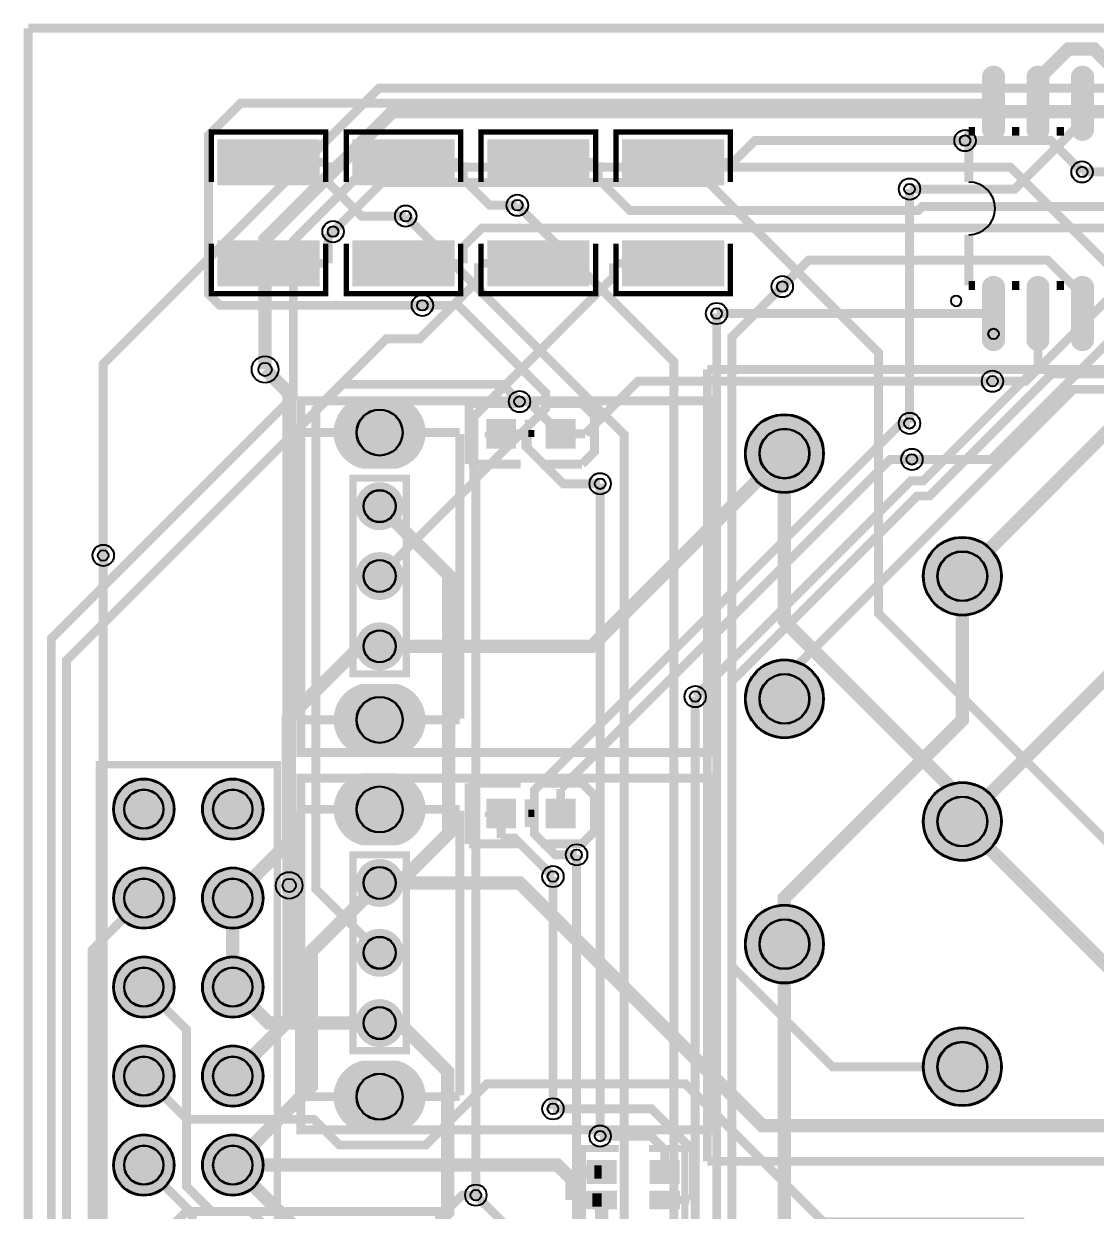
# Model space of a CAD drawing. Header units: millimetres. Extents: x 0 to 105, y 0 to 68.
# Drawn here: x -0.13 to 30.46, y 33.76 to 67.63 of the extents above; entities that cross this region are included whole.
import ezdxf

# ---------------------------------------------------------------- set-up
doc = ezdxf.new("R2010")
doc.units = ezdxf.units.MM
for name, color, linetype, true_color in [('BoardOutLine', 7, 'Continuous', 0xff00ff), ('BottomLayer', 7, 'Continuous', 0x0000ff), ('BottomSilkLayer', 7, 'Continuous', 0x66cc33), ('BottomSolderMaskLayer', 7, 'Continuous', 0xaa00ff), ('Document', 7, 'Continuous', 0xffffff), ('Hole', 7, 'Continuous', 0x222222), ('Multi-Layer', 7, 'Continuous', 0xc0c0c0), ('TopLayer', 7, 'Continuous', 0xff0000), ('TopPasteMaskLayer', 7, 'Continuous', 0x808080), ('TopSilkLayer', 7, 'Continuous', 0xffcc00), ('TopSolderMaskLayer', 7, 'Continuous', 0x800080)]:
    doc.layers.add(name, color=color, linetype=linetype, true_color=true_color)

msp = doc.modelspace()

# ---------------------------------------------------------------- hatches: boundary and pattern name
at = {"layer": 'BottomSolderMaskLayer'}
for points in [[(10.542, 56.983, -0.785398), (10.542, 54.933), (9.525, 54.933, -0.785398), (9.525, 56.983)], [(20.465, 55.359, 1), (22.715, 55.359, 1)], [(10.709, 53.702, -0.785398), (9.358, 53.702), (9.358, 54.014, -0.785398), (10.709, 54.014)], [(25.545, 51.859, 1), (27.795, 51.859, 1)], [(10.709, 51.709, -0.785398), (9.358, 51.709), (9.358, 52.02, -0.785398), (10.709, 52.02)], [(10.709, 49.702, -0.785398), (9.358, 49.702), (9.358, 50.014, -0.785398), (10.709, 50.014)], [(20.465, 48.359, 1), (22.715, 48.359, 1)], [(10.542, 48.783, -0.785398), (10.542, 46.733), (9.525, 46.733, -0.785398), (9.525, 48.783)], [(2.427, 45.212, 1), (4.177, 45.212, 1)], [(4.967, 45.212, 1), (6.717, 45.212, 1)], [(10.542, 46.231, -0.785398), (10.542, 44.18), (9.525, 44.18, -0.785398), (9.525, 46.231)], [(25.545, 44.859, 1), (27.795, 44.859, 1)], [(10.709, 42.949, -0.785398), (9.358, 42.949), (9.358, 43.261, -0.785398), (10.709, 43.261)], [(2.427, 42.672, 1), (4.177, 42.672, 1)], [(4.967, 42.672, 1), (6.717, 42.672, 1)], [(20.465, 41.359, 1), (22.715, 41.359, 1)], [(10.709, 40.956, -0.785398), (9.358, 40.956), (9.358, 41.268, -0.785398), (10.709, 41.268)], [(2.427, 40.132, 1), (4.177, 40.132, 1)], [(4.967, 40.132, 1), (6.717, 40.132, 1)], [(10.709, 38.949, -0.785398), (9.358, 38.949), (9.358, 39.261, -0.785398), (10.709, 39.261)], [(25.545, 37.859, 1), (27.795, 37.859, 1)], [(2.427, 37.592, 1), (4.177, 37.592, 1)], [(4.967, 37.592, 1), (6.717, 37.592, 1)], [(10.542, 38.03, -0.785398), (10.542, 35.98), (9.525, 35.98, -0.785398), (9.525, 38.03)], [(2.427, 35.052, 1), (4.177, 35.052, 1)], [(4.967, 35.052, 1), (6.717, 35.052, 1)]]:
    msp.add_hatch(color=256, dxfattribs=at).paths.add_polyline_path(points)
at = {"layer": 'Document'}
for points in [[(13.691, 55.819), (13.03, 55.819), (13.03, 55.972), (13.691, 55.972)], [(13.415, 56.196), (13.415, 55.536), (13.263, 55.536), (13.263, 56.196)], [(15.544, 55.871), (14.884, 55.871), (14.884, 56.024), (15.544, 56.024)], [(13.691, 44.983), (13.03, 44.983), (13.03, 45.136), (13.691, 45.136)], [(13.415, 45.36), (13.415, 44.7), (13.263, 44.7), (13.263, 45.36)], [(15.544, 45.035), (14.884, 45.035), (14.884, 45.188), (15.544, 45.188)]]:
    msp.add_hatch(color=256, dxfattribs=at).paths.add_polyline_path(points)
at = {"layer": 'Multi-Layer'}
for points in [[(10.534, 56.958, -0.785398), (10.534, 54.958), (9.534, 54.958, -0.785398), (9.534, 56.958)], [(20.49, 55.359, 1), (22.69, 55.359, 1)], [(10.684, 53.708, -0.785398), (9.384, 53.708), (9.384, 54.008, -0.785398), (10.684, 54.008)], [(25.57, 51.859, 1), (27.77, 51.859, 1)], [(10.684, 51.715, -0.785398), (9.384, 51.715), (9.384, 52.015, -0.785398), (10.684, 52.015)], [(10.684, 49.708, -0.785398), (9.384, 49.708), (9.384, 50.008, -0.785398), (10.684, 50.008)], [(20.49, 48.359, 1), (22.69, 48.359, 1)], [(10.534, 48.758, -0.785398), (10.534, 46.758), (9.534, 46.758, -0.785398), (9.534, 48.758)], [(2.452, 45.212, 1), (4.152, 45.212, 1)], [(4.992, 45.212, 1), (6.692, 45.212, 1)], [(10.534, 46.205, -0.785398), (10.534, 44.205), (9.534, 44.205, -0.785398), (9.534, 46.205)], [(25.57, 44.859, 1), (27.77, 44.859, 1)], [(10.684, 42.955, -0.785398), (9.384, 42.955), (9.384, 43.255, -0.785398), (10.684, 43.255)], [(2.452, 42.672, 1), (4.152, 42.672, 1)], [(4.992, 42.672, 1), (6.692, 42.672, 1)], [(20.49, 41.359, 1), (22.69, 41.359, 1)], [(10.684, 40.962, -0.785398), (9.384, 40.962), (9.384, 41.262, -0.785398), (10.684, 41.262)], [(2.452, 40.132, 1), (4.152, 40.132, 1)], [(4.992, 40.132, 1), (6.692, 40.132, 1)], [(10.684, 38.955, -0.785398), (9.384, 38.955), (9.384, 39.255, -0.785398), (10.684, 39.255)], [(25.57, 37.859, 1), (27.77, 37.859, 1)], [(2.452, 37.592, 1), (4.152, 37.592, 1)], [(4.992, 37.592, 1), (6.692, 37.592, 1)], [(10.534, 38.005, -0.785398), (10.534, 36.005), (9.534, 36.005, -0.785398), (9.534, 38.005)], [(2.452, 35.052, 1), (4.152, 35.052, 1)], [(4.992, 35.052, 1), (6.692, 35.052, 1)]]:
    msp.add_hatch(color=256, dxfattribs=at).paths.add_polyline_path(points)
at = {"layer": 'TopLayer'}
for points in [[(27.859, 64.557, -0.785398), (27.259, 64.557), (27.259, 66.157, -0.785398), (27.859, 66.157)], [(29.129, 64.557, -0.785398), (28.529, 64.557), (28.529, 66.157, -0.785398), (29.129, 66.157)], [(30.399, 64.557, -0.785398), (29.799, 64.557), (29.799, 66.157, -0.785398), (30.399, 66.157)], [(8.262, 63.03), (5.454, 63.03), (5.454, 64.313), (8.262, 64.313)], [(12.116, 63.03), (9.308, 63.03), (9.308, 64.313), (12.116, 64.313)], [(15.968, 63.03), (13.16, 63.03), (13.16, 64.313), (15.968, 64.313)], [(19.82, 63.03), (17.012, 63.03), (17.012, 64.313), (19.82, 64.313)], [(8.262, 61.43), (5.454, 61.43), (5.454, 60.148), (8.262, 60.148)], [(12.116, 61.43), (9.308, 61.43), (9.308, 60.148), (12.116, 60.148)], [(15.968, 61.43), (13.16, 61.43), (13.16, 60.148), (15.968, 60.148)], [(19.82, 61.43), (17.012, 61.43), (17.012, 60.148), (19.82, 60.148)], [(27.859, 58.557, -0.785398), (27.259, 58.557), (27.259, 60.157, -0.785398), (27.859, 60.157)], [(29.129, 58.557, -0.785398), (28.529, 58.557), (28.529, 60.157, -0.785398), (29.129, 60.157)], [(30.399, 58.557, -0.785398), (29.799, 58.557), (29.799, 60.157, -0.785398), (30.399, 60.157)], [(13.9, 56.321), (13.9, 55.521), (13.1, 55.521), (13.1, 56.321)], [(15.602, 56.321), (15.602, 55.521), (14.802, 55.521), (14.802, 56.321)], [(13.9, 45.485), (13.9, 44.685), (13.1, 44.685), (13.1, 45.485)], [(15.602, 45.485), (15.602, 44.685), (14.802, 44.685), (14.802, 45.485)], [(16.772, 35.18), (16.772, 34.53), (15.972, 34.53), (15.972, 35.18)], [(18.572, 35.18), (18.572, 34.53), (17.772, 34.53), (17.772, 35.18)], [(16.772, 34.305), (16.772, 33.805), (15.972, 33.805), (15.972, 34.305)], [(18.572, 34.305), (18.572, 33.805), (17.772, 33.805), (17.772, 34.305)]]:
    msp.add_hatch(color=256, dxfattribs=at).paths.add_polyline_path(points)
at = {"layer": 'TopPasteMaskLayer'}
for points in [[(27.859, 64.557, -0.785398), (27.259, 64.557), (27.259, 66.157, -0.785398), (27.859, 66.157)], [(29.129, 64.557, -0.785398), (28.529, 64.557), (28.529, 66.157, -0.785398), (29.129, 66.157)], [(30.399, 64.557, -0.785398), (29.799, 64.557), (29.799, 66.157, -0.785398), (30.399, 66.157)], [(8.162, 63.03), (7.435, 63.03), (7.335, 63.13), (7.335, 63.366), (7.235, 63.466), (6.481, 63.466), (6.381, 63.366), (6.381, 63.13), (6.281, 63.03), (5.554, 63.03), (5.454, 63.13), (5.454, 64.213), (5.554, 64.313), (8.162, 64.313), (8.262, 64.213), (8.262, 63.13)], [(12.016, 63.03), (11.289, 63.03), (11.189, 63.13), (11.189, 63.366), (11.089, 63.466), (10.334, 63.466), (10.234, 63.366), (10.234, 63.13), (10.134, 63.03), (9.408, 63.03), (9.308, 63.13), (9.308, 64.213), (9.408, 64.313), (12.016, 64.313), (12.116, 64.213), (12.116, 63.13)], [(15.868, 63.03), (15.141, 63.03), (15.041, 63.13), (15.041, 63.366), (14.941, 63.466), (14.187, 63.466), (14.087, 63.366), (14.087, 63.13), (13.987, 63.03), (13.26, 63.03), (13.16, 63.13), (13.16, 64.213), (13.26, 64.313), (15.868, 64.313), (15.968, 64.213), (15.968, 63.13)], [(19.72, 63.03), (18.994, 63.03), (18.894, 63.13), (18.894, 63.366), (18.794, 63.466), (18.039, 63.466), (17.939, 63.366), (17.939, 63.13), (17.839, 63.03), (17.112, 63.03), (17.012, 63.13), (17.012, 64.213), (17.112, 64.313), (19.72, 64.313), (19.82, 64.213), (19.82, 63.13)], [(8.162, 61.43), (7.435, 61.43), (7.335, 61.33), (7.335, 61.094), (7.235, 60.994), (6.481, 60.994), (6.381, 61.094), (6.381, 61.33), (6.281, 61.43), (5.554, 61.43), (5.454, 61.33), (5.454, 60.248), (5.554, 60.148), (8.162, 60.148), (8.262, 60.248), (8.262, 61.33)], [(12.016, 61.43), (11.289, 61.43), (11.189, 61.33), (11.189, 61.094), (11.089, 60.994), (10.334, 60.994), (10.234, 61.094), (10.234, 61.33), (10.134, 61.43), (9.408, 61.43), (9.308, 61.33), (9.308, 60.248), (9.408, 60.148), (12.016, 60.148), (12.116, 60.248), (12.116, 61.33)], [(15.868, 61.43), (15.141, 61.43), (15.041, 61.33), (15.041, 61.094), (14.941, 60.994), (14.187, 60.994), (14.087, 61.094), (14.087, 61.33), (13.987, 61.43), (13.26, 61.43), (13.16, 61.33), (13.16, 60.248), (13.26, 60.148), (15.868, 60.148), (15.968, 60.248), (15.968, 61.33)], [(19.72, 61.43), (18.994, 61.43), (18.894, 61.33), (18.894, 61.094), (18.794, 60.994), (18.039, 60.994), (17.939, 61.094), (17.939, 61.33), (17.839, 61.43), (17.112, 61.43), (17.012, 61.33), (17.012, 60.248), (17.112, 60.148), (19.72, 60.148), (19.82, 60.248), (19.82, 61.33)], [(27.859, 58.557, -0.785398), (27.259, 58.557), (27.259, 60.157, -0.785398), (27.859, 60.157)], [(29.129, 58.557, -0.785398), (28.529, 58.557), (28.529, 60.157, -0.785398), (29.129, 60.157)], [(30.399, 58.557, -0.785398), (29.799, 58.557), (29.799, 60.157, -0.785398), (30.399, 60.157)], [(13.9, 56.321), (13.9, 55.521), (13.1, 55.521), (13.1, 56.321)], [(15.602, 56.321), (15.602, 55.521), (14.802, 55.521), (14.802, 56.321)], [(13.9, 45.485), (13.9, 44.685), (13.1, 44.685), (13.1, 45.485)], [(15.602, 45.485), (15.602, 44.685), (14.802, 44.685), (14.802, 45.485)], [(16.772, 35.18), (16.772, 34.53), (15.972, 34.53), (15.972, 35.18)], [(18.572, 35.18), (18.572, 34.53), (17.772, 34.53), (17.772, 35.18)], [(16.772, 34.305), (16.772, 33.805), (15.972, 33.805), (15.972, 34.305)], [(18.572, 34.305), (18.572, 33.805), (17.772, 33.805), (17.772, 34.305)]]:
    msp.add_hatch(color=256, dxfattribs=at).paths.add_polyline_path(points)
at = {"layer": 'TopSolderMaskLayer'}
for points in [[(27.884, 64.538, -0.785398), (27.234, 64.538), (27.234, 66.175, -0.785398), (27.884, 66.175)], [(29.154, 64.538, -0.785398), (28.504, 64.538), (28.504, 66.175, -0.785398), (29.154, 66.175)], [(30.424, 64.538, -0.785398), (29.774, 64.538), (29.774, 66.175, -0.785398), (30.424, 66.175)], [(8.318, 63.019), (5.398, 63.019), (5.398, 64.324), (8.318, 64.324)], [(12.171, 63.019), (9.252, 63.019), (9.252, 64.324), (12.171, 64.324)], [(16.024, 63.019), (13.104, 63.019), (13.104, 64.324), (16.024, 64.324)], [(19.876, 63.019), (16.957, 63.019), (16.957, 64.324), (19.876, 64.324)], [(8.318, 61.442), (5.398, 61.442), (5.398, 60.136), (8.318, 60.136)], [(12.171, 61.442), (9.252, 61.442), (9.252, 60.136), (12.171, 60.136)], [(16.024, 61.442), (13.104, 61.442), (13.104, 60.136), (16.024, 60.136)], [(19.876, 61.442), (16.957, 61.442), (16.957, 60.136), (19.876, 60.136)], [(27.884, 58.539, -0.785398), (27.234, 58.539), (27.234, 60.176, -0.785398), (27.884, 60.176)], [(29.154, 58.539, -0.785398), (28.504, 58.539), (28.504, 60.176, -0.785398), (29.154, 60.176)], [(30.424, 58.539, -0.785398), (29.774, 58.539), (29.774, 60.176, -0.785398), (30.424, 60.176)], [(10.542, 56.983, -0.785398), (10.542, 54.933), (9.525, 54.933, -0.785398), (9.525, 56.983)], [(13.926, 56.346), (13.926, 55.495), (13.075, 55.495), (13.075, 56.346)], [(15.627, 56.346), (15.627, 55.495), (14.777, 55.495), (14.777, 56.346)], [(20.465, 55.359, 1), (22.715, 55.359, 1)], [(10.709, 53.702, -0.785398), (9.358, 53.702), (9.358, 54.014, -0.785398), (10.709, 54.014)], [(25.545, 51.859, 1), (27.795, 51.859, 1)], [(10.709, 51.709, -0.785398), (9.358, 51.709), (9.358, 52.02, -0.785398), (10.709, 52.02)], [(10.709, 49.702, -0.785398), (9.358, 49.702), (9.358, 50.014, -0.785398), (10.709, 50.014)], [(20.465, 48.359, 1), (22.715, 48.359, 1)], [(10.542, 48.783, -0.785398), (10.542, 46.733), (9.525, 46.733, -0.785398), (9.525, 48.783)], [(2.427, 45.212, 1), (4.177, 45.212, 1)], [(4.967, 45.212, 1), (6.717, 45.212, 1)], [(10.542, 46.231, -0.785398), (10.542, 44.18), (9.525, 44.18, -0.785398), (9.525, 46.231)], [(25.545, 44.859, 1), (27.795, 44.859, 1)], [(13.926, 45.51), (13.926, 44.66), (13.075, 44.66), (13.075, 45.51)], [(15.627, 45.51), (15.627, 44.66), (14.777, 44.66), (14.777, 45.51)], [(10.709, 42.949, -0.785398), (9.358, 42.949), (9.358, 43.261, -0.785398), (10.709, 43.261)], [(2.427, 42.672, 1), (4.177, 42.672, 1)], [(4.967, 42.672, 1), (6.717, 42.672, 1)], [(20.465, 41.359, 1), (22.715, 41.359, 1)], [(10.709, 40.956, -0.785398), (9.358, 40.956), (9.358, 41.268, -0.785398), (10.709, 41.268)], [(2.427, 40.132, 1), (4.177, 40.132, 1)], [(4.967, 40.132, 1), (6.717, 40.132, 1)], [(10.709, 38.949, -0.785398), (9.358, 38.949), (9.358, 39.261, -0.785398), (10.709, 39.261)], [(25.545, 37.859, 1), (27.795, 37.859, 1)], [(2.427, 37.592, 1), (4.177, 37.592, 1)], [(4.967, 37.592, 1), (6.717, 37.592, 1)], [(10.542, 38.03, -0.785398), (10.542, 35.98), (9.525, 35.98, -0.785398), (9.525, 38.03)], [(2.427, 35.052, 1), (4.177, 35.052, 1)], [(4.967, 35.052, 1), (6.717, 35.052, 1)], [(16.803, 35.201), (16.803, 34.509), (15.941, 34.509), (15.941, 35.201)], [(18.603, 35.201), (18.603, 34.509), (17.741, 34.509), (17.741, 35.201)], [(16.813, 34.321), (16.813, 33.789), (15.931, 33.789), (15.931, 34.321)], [(18.613, 34.321), (18.613, 33.789), (17.731, 33.789), (17.731, 34.321)]]:
    msp.add_hatch(color=256, dxfattribs=at).paths.add_polyline_path(points)

# ---------------------------------------------------------------- linework, layer by layer
at = {"layer": 'BoardOutLine', "const_width": 0.254}
for points in [[(75, 67.5), (0, 67.5)], [(0, 67.5), (0, 0)]]:
    msp.add_lwpolyline(points, dxfattribs=at)
at = {"layer": 'BottomLayer'}
for points, const_width in [([(34.943, 62.648), (36.254, 62.648), (38.282, 64.677), (38.282, 65.224), (37.716, 65.791), (10.018, 65.791), (2.142, 57.915), (2.142, 52.452)], 0.254), ([(37.4, 65.028), (37.31, 65.118), (10.403, 65.118), (6.762, 61.477), (6.762, 57.76)], 0.381), ([(26.746, 64.292), (29.193, 64.292), (30.088, 63.397)], 0.254), ([(27.529, 57.425), (28.481, 57.425), (34.813, 63.757)], 0.254), ([(30.83, 60.741), (28.04, 63.532), (9.673, 63.532), (7.57, 61.428), (7.57, 56.988), (0.661, 50.079), (0.661, 4.748)], 0.254), ([(34.031, 41.043), (24.275, 50.799), (24.275, 58.242), (19.42, 63.098), (10.107, 63.098), (8.703, 61.693)], 0.254), ([(25.161, 62.908), (25.161, 56.221)], 0.254), ([(25.228, 55.193), (27.488, 55.193), (34.943, 62.648)], 0.254), ([(20.818, 9.871), (18.431, 12.258), (18.431, 57.981), (13.965, 62.447)], 0.254), ([(21.128, 8.991), (20.833, 8.991), (17.013, 12.811), (17.013, 55.902), (10.779, 62.136)], 0.254), ([(39.922, 62.03), (36.84, 62.03), (26.67, 51.859)], 0.381), ([(21.528, 60.124), (20.088, 58.683), (20.088, 24.208), (21.59, 22.705)], 0.254), ([(12.78, 34.194), (12.78, 54.648), (14.769, 56.637), (14.769, 57.096), (12.275, 59.59), (11.254, 59.59)], 0.254), ([(26.67, 12.205), (22.967, 12.205), (19.654, 15.518), (19.654, 59.357)], 0.254), ([(14.027, 56.843), (13.535, 57.334), (8.971, 57.334), (1.094, 49.458), (1.094, 27.1), (3.302, 24.892)], 0.254), ([(26.67, 44.859), (26.67, 45.497), (21.59, 50.577), (21.59, 55.359)], 0.381), ([(16.329, 35.881), (16.329, 54.498)], 0.254), ([(10.034, 53.858), (12.006, 51.886), (12.006, 44.521), (10.59, 43.105), (10.034, 43.105)], 0.381), ([(10.034, 49.858), (9.477, 49.858), (7.424, 47.805), (7.424, 44.254), (5.842, 42.672)], 0.381), ([(19.042, 48.424), (19.042, 12.572), (20.848, 10.766)], 0.254), ([(26.67, 44.859), (32.493, 39.037), (34.031, 39.037)], 0.381), ([(15.6, 32.714), (15.657, 32.771), (15.657, 43.908)], 0.254), ([(14.982, 43.288), (14.982, 36.658)], 0.254), ([(10.034, 43.105), (8.088, 41.16), (8.088, 37.299), (5.842, 35.052)], 0.381), ([(5.842, 37.592), (7.451, 39.201), (7.451, 43.036)], 0.381), ([(3.302, 42.672), (1.822, 41.192), (1.822, 27.264)], 0.254), ([(5.842, 42.672), (5.842, 40.132)], 0.381), ([(26.67, 26.205), (26.67, 27.364), (21.59, 32.444), (21.59, 41.359)], 0.381), ([(3.302, 40.132), (4.519, 38.915), (4.519, 34.448), (5.239, 33.729), (6.356, 33.729), (7.392, 32.694), (7.392, 11.633), (11.353, 7.671), (33.902, 7.671)], 0.254), ([(10.034, 39.105), (10.596, 39.105), (11.98, 37.721), (11.98, 33.705), (11.807, 33.532), (11.807, 32.911), (11.98, 32.738), (11.98, 26.236), (10.033, 24.289)], 0.381), ([(9.386, 28.289), (8.05, 29.625), (8.05, 32.844), (5.842, 35.052)], 0.381), ([(13.26, 1.287), (4.685, 9.862), (4.685, 33.669), (3.302, 35.052)], 0.254), ([(12.78, 34.194), (13.618, 33.356), (13.618, 20.243)], 0.254)]:
    msp.add_lwpolyline(points, dxfattribs=dict(at, const_width=const_width))
at = {"layer": 'BottomSilkLayer', "const_width": 0.203}
msp.add_lwpolyline([(7.112, 21.082), (7.112, 22.987), (7.112, 46.482), (2.032, 46.482), (2.032, 22.987), (2.032, 21.082), (7.112, 21.082)], close=True, dxfattribs=at)
at = {"layer": 'BottomSolderMaskLayer'}
for centre, radius in [((10.034, 55.958), 0.661), ((21.59, 55.359), 1.125), ((21.59, 55.359), 0.716), ((10.034, 53.858), 0.464), ((26.67, 51.859), 1.125), ((26.67, 51.859), 0.716), ((10.034, 51.865), 0.464), ((10.034, 49.858), 0.464), ((21.59, 48.359), 1.125), ((21.59, 48.359), 0.716), ((10.034, 47.758), 0.661), ((3.302, 45.212), 0.875), ((5.842, 45.212), 0.875), ((3.302, 45.212), 0.566), ((5.842, 45.212), 0.566), ((10.034, 45.205), 0.661), ((26.67, 44.859), 1.125), ((26.67, 44.859), 0.716), ((3.302, 42.672), 0.875), ((5.842, 42.672), 0.875), ((10.034, 43.105), 0.464), ((3.302, 42.672), 0.566), ((5.842, 42.672), 0.566), ((21.59, 41.359), 1.125), ((21.59, 41.359), 0.716), ((10.034, 41.112), 0.464), ((3.302, 40.132), 0.875), ((5.842, 40.132), 0.875), ((3.302, 40.132), 0.566), ((5.842, 40.132), 0.566), ((10.034, 39.105), 0.464), ((26.67, 37.859), 1.125), ((3.302, 37.592), 0.875), ((5.842, 37.592), 0.875), ((26.67, 37.859), 0.716), ((3.302, 37.592), 0.566), ((5.842, 37.592), 0.566), ((10.034, 37.005), 0.661), ((3.302, 35.052), 0.875), ((5.842, 35.052), 0.875), ((3.302, 35.052), 0.566), ((5.842, 35.052), 0.566)]:
    msp.add_circle(centre, radius, dxfattribs=at)
at = {"layer": 'Document'}
msp.add_circle((27.559, 58.775), 0.15, dxfattribs=at)
at = {"layer": 'Hole'}
for centre, radius in [((26.746, 64.292), 0.152), ((30.088, 63.396), 0.152), ((25.161, 62.908), 0.152), ((13.965, 62.447), 0.152), ((10.779, 62.136), 0.152), ((8.703, 61.693), 0.152), ((21.528, 60.124), 0.152), ((11.254, 59.59), 0.152), ((19.654, 59.357), 0.152), ((6.762, 57.76), 0.191), ((27.529, 57.424), 0.152), ((14.027, 56.843), 0.152), ((25.161, 56.221), 0.152), ((25.228, 55.193), 0.152), ((16.329, 54.498), 0.152), ((2.142, 52.452), 0.152), ((19.042, 48.424), 0.152), ((15.657, 43.908), 0.152), ((14.982, 43.288), 0.152), ((7.451, 43.036), 0.191), ((14.982, 36.658), 0.152), ((16.329, 35.881), 0.152), ((12.78, 34.194), 0.152)]:
    msp.add_circle(centre, radius, dxfattribs=at)
at = {"layer": 'Multi-Layer'}
for centre, radius in [((26.746, 64.292), 0.305), ((30.088, 63.396), 0.305), ((25.161, 62.908), 0.305), ((13.965, 62.447), 0.305), ((10.779, 62.136), 0.305), ((8.703, 61.693), 0.305), ((21.528, 60.124), 0.305), ((11.254, 59.59), 0.305), ((19.654, 59.357), 0.305), ((6.762, 57.76), 0.381), ((27.529, 57.424), 0.305), ((14.027, 56.843), 0.305), ((10.034, 55.958), 0.65), ((21.59, 55.359), 1.1), ((25.161, 56.221), 0.305), ((21.59, 55.359), 0.7), ((25.228, 55.193), 0.305), ((16.329, 54.498), 0.305), ((10.034, 53.858), 0.45), ((26.67, 51.859), 1.1), ((2.142, 52.452), 0.305), ((26.67, 51.859), 0.7), ((10.034, 51.865), 0.45), ((10.034, 49.858), 0.45), ((21.59, 48.359), 1.1), ((21.59, 48.359), 0.7), ((19.042, 48.424), 0.305), ((10.034, 47.758), 0.65), ((3.302, 45.212), 0.85), ((5.842, 45.212), 0.85), ((3.302, 45.212), 0.55), ((5.842, 45.212), 0.55), ((10.034, 45.205), 0.65), ((26.67, 44.859), 1.1), ((26.67, 44.859), 0.7), ((15.657, 43.908), 0.305), ((3.302, 42.672), 0.85), ((5.842, 42.672), 0.85), ((7.451, 43.036), 0.381), ((10.034, 43.105), 0.45), ((14.982, 43.288), 0.305), ((3.302, 42.672), 0.55), ((5.842, 42.672), 0.55), ((21.59, 41.359), 1.1), ((21.59, 41.359), 0.7), ((10.034, 41.112), 0.45), ((3.302, 40.132), 0.85), ((5.842, 40.132), 0.85), ((3.302, 40.132), 0.55), ((5.842, 40.132), 0.55), ((10.034, 39.105), 0.45), ((26.67, 37.859), 1.1), ((3.302, 37.592), 0.85), ((5.842, 37.592), 0.85), ((26.67, 37.859), 0.7), ((3.302, 37.592), 0.55), ((5.842, 37.592), 0.55), ((10.034, 37.005), 0.65), ((14.982, 36.658), 0.305), ((3.302, 35.052), 0.85), ((5.842, 35.052), 0.85), ((16.329, 35.881), 0.305), ((3.302, 35.052), 0.55), ((5.842, 35.052), 0.55), ((12.78, 34.194), 0.305)]:
    msp.add_circle(centre, radius, dxfattribs=at)
at = {"layer": 'TopLayer'}
for points, const_width in [([(28.829, 65.357), (28.829, 66.043), (29.688, 66.902), (30.434, 66.902), (31.369, 65.967)], 0.381), ([(27.559, 65.357), (6.065, 65.357), (5.147, 64.44), (5.147, 59.915), (5.472, 59.59), (11.254, 59.59)], 0.254), ([(30.099, 65.357), (30.099, 64.843), (28.164, 62.908), (25.161, 62.908)], 0.254), ([(20.125, 63.671), (20.746, 64.292), (26.746, 64.292)], 0.254), ([(6.858, 63.671), (8.567, 63.671)], 0.254), ([(8.567, 63.671), (8.567, 63.087), (9.519, 62.136), (10.779, 62.136)], 0.254), ([(10.712, 63.671), (12.421, 63.671)], 0.254), ([(13.965, 62.447), (13.172, 62.447), (12.421, 63.199), (12.421, 63.671)], 0.254), ([(14.564, 63.671), (16.273, 63.671)], 0.254), ([(16.273, 63.671), (16.273, 63.199), (17.175, 62.297), (25.414, 62.297), (25.527, 62.409), (31.331, 62.409), (33.909, 59.831), (33.909, 59.357)], 0.254), ([(18.416, 63.671), (20.125, 63.671)], 0.254), ([(30.088, 63.397), (32.798, 63.397), (36.449, 59.745), (36.449, 59.357)], 0.254), ([(8.703, 61.693), (8.567, 61.558), (8.567, 60.789)], 0.254), ([(12.421, 60.789), (12.421, 61.262), (12.955, 61.797), (31.079, 61.797)], 0.254), ([(30.099, 59.357), (30.099, 59.884), (29.105, 60.878), (22.282, 60.878), (21.528, 60.124)], 0.254), ([(6.858, 60.789), (8.567, 60.789)], 0.254), ([(10.034, 41.112), (8.215, 42.931), (8.215, 56.627), (10.224, 58.636), (11.176, 58.636), (12.855, 60.316), (12.855, 60.789)], 0.254), ([(16.707, 60.789), (16.707, 60.4), (12.725, 56.417), (12.725, 54.556), (10.034, 51.865)], 0.254), ([(10.712, 60.789), (12.421, 60.789)], 0.254), ([(14.564, 60.789), (12.855, 60.789)], 0.254), ([(18.416, 60.789), (16.707, 60.789)], 0.254), ([(19.042, 48.424), (25.2, 54.582), (25.551, 54.582), (28.829, 57.86), (28.829, 59.357)], 0.254), ([(27.559, 59.357), (19.654, 59.357)], 0.254), ([(26.67, 37.859), (22.959, 37.859), (20.091, 40.726), (20.091, 48.859), (25.38, 54.148), (25.73, 54.148), (29.219, 57.636), (31.447, 57.636), (32.639, 58.828), (32.639, 59.357)], 0.254), ([(35.179, 59.357), (35.179, 58.926), (33.447, 57.194), (29.844, 57.194), (21.59, 48.94), (21.59, 48.359)], 0.254), ([(6.762, 57.76), (7.451, 57.072), (7.451, 43.036)], 0.381), ([(15.907, 55.921), (17.411, 57.425), (27.529, 57.425)], 0.254), ([(15.202, 55.921), (14.28, 56.843), (14.027, 56.843)], 0.254), ([(15.657, 43.908), (15.052, 43.908), (14.45, 44.51), (14.45, 45.756), (24.916, 56.221), (25.161, 56.221)], 0.254), ([(13.5, 55.921), (14.205, 55.921)], 0.254), ([(14.205, 55.921), (14.205, 55.568), (15.275, 54.498), (16.329, 54.498)], 0.254), ([(15.202, 55.921), (15.907, 55.921)], 0.254), ([(21.59, 55.359), (16.089, 49.858), (10.034, 49.858)], 0.381), ([(15.202, 45.79), (24.605, 55.193), (25.228, 55.193)], 0.254), ([(2.142, 52.452), (2.142, 28.592), (3.302, 27.432)], 0.254), ([(26.67, 51.859), (26.67, 47.759), (21.59, 42.679), (21.59, 41.359)], 0.381), ([(26.67, 44.859), (31.575, 49.764), (34.031, 49.764)], 0.381), ([(15.202, 45.085), (15.202, 45.79)], 0.254), ([(13.5, 45.085), (13.5, 44.38)], 0.254), ([(14.982, 43.288), (13.89, 44.38), (13.5, 44.38)], 0.254), ([(31.947, 36.178), (20.958, 36.178), (14.031, 43.105), (10.034, 43.105)], 0.381), ([(10.034, 39.105), (6.869, 39.105), (5.842, 40.132)], 0.381), ([(3.302, 37.592), (4.537, 36.357), (8.153, 36.357), (8.885, 35.625), (11.349, 35.625), (13.098, 37.374), (18.76, 37.374), (22.702, 33.432), (28.439, 33.432)], 0.254), ([(18.877, 34.055), (18.99, 34.168), (18.99, 35.462), (17.794, 36.658), (14.982, 36.658)], 0.254), ([(18.172, 35.485), (17.776, 35.881), (16.329, 35.881)], 0.254), ([(18.172, 34.855), (18.172, 35.485)], 0.254), ([(5.842, 35.052), (15.114, 35.052), (15.527, 34.639)], 0.381), ([(16.161, 34.855), (15.743, 34.855), (15.527, 34.639)], 0.381), ([(16.372, 34.855), (16.161, 34.855)], 0.381), ([(15.527, 34.639), (15.527, 34.055)], 0.381), ([(3.302, 32.512), (4.519, 33.729), (11.925, 33.729), (12.39, 34.194), (12.78, 34.194)], 0.254), ([(16.108, 34.055), (15.527, 34.055)], 0.381), ([(16.108, 34.055), (16.161, 34.055)], 0.381), ([(16.372, 34.055), (16.161, 34.055)], 0.381), ([(16.161, 34.055), (16.372, 33.844), (16.372, 33.255)], 0.381), ([(18.172, 34.055), (18.877, 34.055)], 0.254)]:
    msp.add_lwpolyline(points, dxfattribs=dict(at, const_width=const_width))
at = {"layer": 'TopSilkLayer'}
for points, const_width in [([(26.854, 64.557), (27.028, 64.557)], 0.254), ([(26.854, 64.557), (26.854, 63.107)], 0.254), ([(28.09, 64.557), (28.298, 64.557)], 0.254), ([(29.36, 64.557), (29.568, 64.557)], 0.254), ([(8.491, 63.106), (8.491, 64.541), (5.225, 64.541), (5.225, 63.106)], 0.152), ([(12.344, 63.106), (12.344, 64.541), (9.079, 64.541), (9.079, 63.106)], 0.152), ([(16.197, 63.106), (16.197, 64.541), (12.931, 64.541), (12.931, 63.106)], 0.152), ([(20.049, 63.106), (20.049, 64.541), (16.784, 64.541), (16.784, 63.106)], 0.152), ([(26.854, 60.157), (26.854, 61.607)], 0.254), ([(8.491, 61.354), (8.491, 59.919), (5.225, 59.919), (5.225, 61.354)], 0.152), ([(12.344, 61.354), (12.344, 59.919), (9.079, 59.919), (9.079, 61.354)], 0.152), ([(16.197, 61.354), (16.197, 59.919), (12.931, 59.919), (12.931, 61.354)], 0.152), ([(20.049, 61.354), (20.049, 59.919), (16.784, 59.919), (16.784, 61.354)], 0.152), ([(26.854, 60.157), (27.028, 60.157)], 0.254), ([(28.09, 60.157), (28.298, 60.157)], 0.254), ([(29.36, 60.157), (29.568, 60.157)], 0.254), ([(19.39, 35.159), (19.39, 57.759)], 0.254), ([(19.39, 57.759), (31.39, 57.759)], 0.254), ([(12.586, 56.784), (12.586, 55.057)], 0.254), ([(12.586, 56.784), (14.059, 56.784)], 0.254), ([(14.669, 56.784), (15.812, 56.784)], 0.254), ([(15.812, 56.784), (16.167, 56.429), (16.167, 55.413), (15.812, 55.057)], 0.254), ([(14.275, 56.327), (14.275, 55.54)], 0.203), ([(12.32, 55.958), (7.748, 55.958)], 0.254), ([(7.748, 51.858), (7.748, 55.922)], 0.254), ([(12.32, 51.858), (12.32, 55.922)], 0.254), ([(14.275, 55.929), (14.45, 55.929)], 0.203), ([(12.586, 55.057), (14.059, 55.057)], 0.254), ([(14.643, 55.057), (15.812, 55.057)], 0.254), ([(7.748, 51.858), (7.748, 47.794)], 0.254), ([(12.32, 51.858), (12.32, 47.794)], 0.254), ([(12.32, 47.758), (7.748, 47.758)], 0.254), ([(12.586, 45.949), (12.586, 44.221)], 0.254), ([(12.586, 45.949), (14.059, 45.949)], 0.254), ([(14.669, 45.949), (15.812, 45.949)], 0.254), ([(15.812, 45.949), (16.167, 45.593), (16.167, 44.577), (15.812, 44.221)], 0.254), ([(14.275, 45.491), (14.275, 44.704)], 0.203), ([(12.32, 45.205), (7.748, 45.205)], 0.254), ([(7.748, 41.105), (7.748, 45.169)], 0.254), ([(12.32, 41.105), (12.32, 45.169)], 0.254), ([(14.275, 45.093), (14.45, 45.093)], 0.203), ([(12.586, 44.221), (14.059, 44.221)], 0.254), ([(14.643, 44.221), (15.812, 44.221)], 0.254), ([(7.748, 41.105), (7.748, 37.041)], 0.254), ([(12.32, 41.105), (12.32, 37.041)], 0.254), ([(12.32, 37.006), (7.748, 37.006)], 0.254), ([(16.822, 31.785), (15.822, 31.785), (15.822, 35.525), (16.862, 35.525)], 0.2), ([(17.722, 35.525), (18.742, 35.525), (18.742, 31.785), (17.702, 31.785)], 0.2), ([(19.39, 35.159), (31.39, 35.159)], 0.254)]:
    msp.add_lwpolyline(points, dxfattribs=dict(at, const_width=const_width))
for points, const_width in [([(7.783, 56.863), (19.515, 56.863), (19.515, 46.83), (7.783, 46.83), (7.783, 56.863)], 0.254), ([(9.272, 49.072), (10.796, 49.072), (10.796, 50.088), (10.796, 53.644), (10.796, 54.66), (9.272, 54.66), (9.272, 53.644), (9.272, 50.088), (9.272, 49.072)], 0.203), ([(7.783, 46.093), (19.515, 46.093), (19.515, 36.06), (7.783, 36.06), (7.783, 46.093)], 0.254), ([(9.272, 38.319), (10.796, 38.319), (10.796, 39.335), (10.796, 42.891), (10.796, 43.907), (9.272, 43.907), (9.272, 42.891), (9.272, 39.335), (9.272, 38.319)], 0.203)]:
    msp.add_lwpolyline(points, close=True, dxfattribs=dict(at, const_width=const_width))
for centre, radius, start, end in [((26.854, 62.357), 0.751, 270, 90), ((26.492, 59.715), 0.15, 90, 89.5149)]:
    msp.add_arc(centre, radius, start, end, dxfattribs=at)
at = {"layer": 'TopSolderMaskLayer'}
for centre, radius in [((10.034, 55.958), 0.661), ((21.59, 55.359), 1.125), ((21.59, 55.359), 0.716), ((10.034, 53.858), 0.464), ((26.67, 51.859), 1.125), ((26.67, 51.859), 0.716), ((10.034, 51.865), 0.464), ((10.034, 49.858), 0.464), ((21.59, 48.359), 1.125), ((21.59, 48.359), 0.716), ((10.034, 47.758), 0.661), ((3.302, 45.212), 0.875), ((5.842, 45.212), 0.875), ((3.302, 45.212), 0.566), ((5.842, 45.212), 0.566), ((10.034, 45.205), 0.661), ((26.67, 44.859), 1.125), ((26.67, 44.859), 0.716), ((3.302, 42.672), 0.875), ((5.842, 42.672), 0.875), ((10.034, 43.105), 0.464), ((3.302, 42.672), 0.566), ((5.842, 42.672), 0.566), ((21.59, 41.359), 1.125), ((21.59, 41.359), 0.716), ((10.034, 41.112), 0.464), ((3.302, 40.132), 0.875), ((5.842, 40.132), 0.875), ((3.302, 40.132), 0.566), ((5.842, 40.132), 0.566), ((10.034, 39.105), 0.464), ((26.67, 37.859), 1.125), ((3.302, 37.592), 0.875), ((5.842, 37.592), 0.875), ((26.67, 37.859), 0.716), ((3.302, 37.592), 0.566), ((5.842, 37.592), 0.566), ((10.034, 37.005), 0.661), ((3.302, 35.052), 0.875), ((5.842, 35.052), 0.875), ((3.302, 35.052), 0.566), ((5.842, 35.052), 0.566)]:
    msp.add_circle(centre, radius, dxfattribs=at)

doc.saveas('drawing.dxf')
